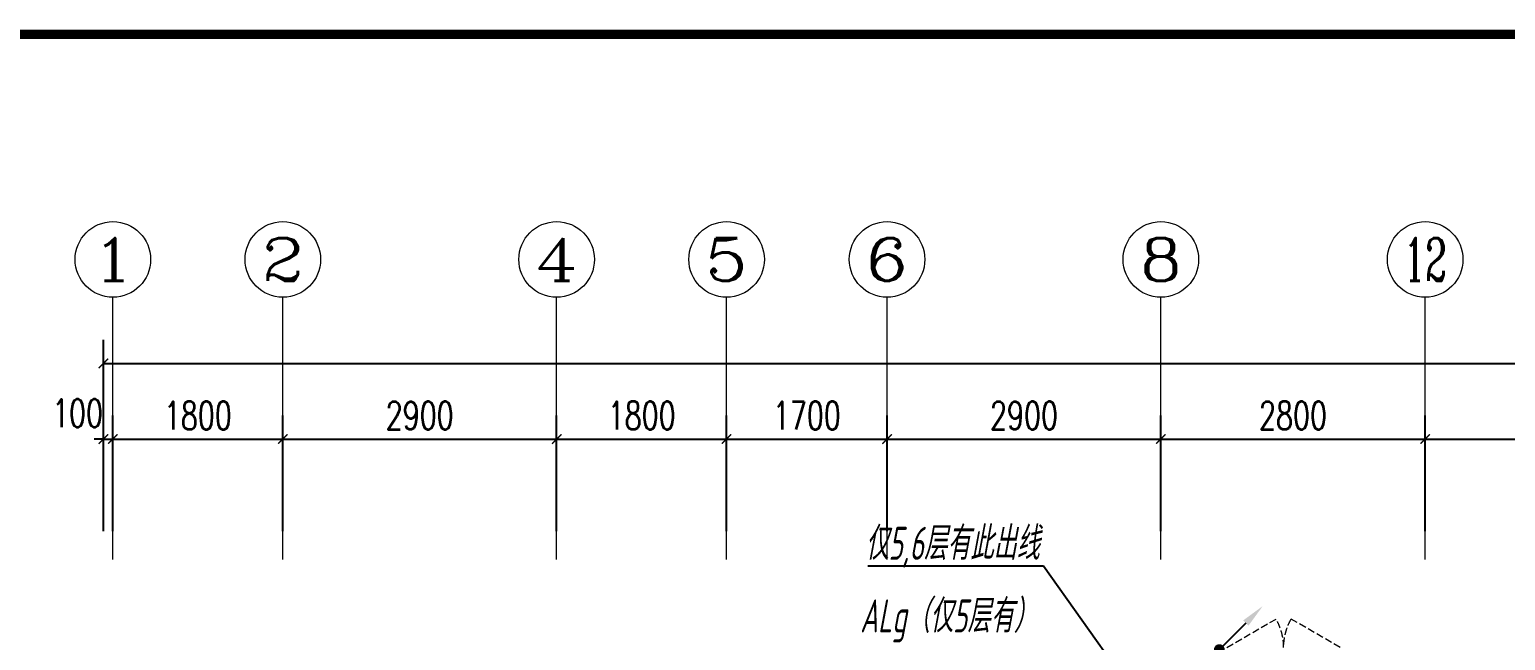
# Model space of a CAD drawing. Extents: x 3753737 to 4713801, y -857380 to 24339.
# Drawn here: x 4468365 to 4483999, y -755790 to -749327 of the extents above; entities that cross this region are included whole.
import ezdxf
from ezdxf.enums import TextEntityAlignment as Align

# ---------------------------------------------------------------- set-up
doc = ezdxf.new("R2010")
doc.units = 0
doc.header["$LTSCALE"] = 1000
doc.header["$MEASUREMENT"] = 0
doc.linetypes.add('DASH', pattern=[0.35, 0.25, -0.1])
doc.layers.get('0').update_dxf_attribs({"linetype": 'CONTINUOUS'})
doc.layers.get('Defpoints').update_dxf_attribs({"linetype": 'CONTINUOUS'})
for name, color, linetype in [('!!电气', 1, 'CONTINUOUS'), ('!校对', 2, 'CONTINUOUS'), ('DIM-照明', 7, 'CONTINUOUS'), ('LWIRE', 4, 'CONTINUOUS')]:
    doc.layers.add(name, color=color, linetype=linetype)
for name, color, linetype, lineweight in [('AXIS', 114, 'CONTINUOUS', 20), ('AXIS_TEXT', 7, 'CONTINUOUS', 20), ('WINDOW', 146, 'CONTINUOUS', 20), ('图框', 147, 'CONTINUOUS', 20)]:
    doc.layers.add(name, color=color, linetype=linetype, lineweight=lineweight)
doc.styles.add('_TCH_AXIS', font='COMPLEX', dxfattribs={"bigfont": 'GBCBIG'})
doc.styles.add('_TCH_DIM_T3', font='SIMPLEX.shx', dxfattribs={"width": 0.705882, "bigfont": 'GBCBIG.shx'})
doc.styles.add('COMPLEX', font='COMPLEX')
doc.styles.add('HZTXT', font='gbeitc.shx', dxfattribs={"width": 0.8, "height": 400, "bigfont": 'hztxt.shx'})
doc.styles.get("Standard").update_dxf_attribs({"font": 'gbenor.shx', "bigfont": 'gbcbig.shx'})
doc.dimstyles.new('_TCH_ARCH&&100', dxfattribs={"dimtxt": 297.5, "dimasz": 100, "dimexe": 250, "dimexo": 300, "dimgap": 100, "dimtad": 1, "dimdec": 0, "dimzin": 0, "dimdsep": 46, "dimtxsty": '_TCH_DIM_T3', "dimblk": 'ARCHTICK', "dimcen": 0.09, "dimclrt": 7, "dimazin": 2, "dimtfac": 1, "dimtdec": 0, "dimtix": 1, "dimtmove": 2, "dimatfit": 3, "dimfxl": 1, "dimtolj": 1, "dimtzin": 0, "dimarcsym": 0})

# ---------------------------------------------------------------- blocks, each defined once
blk = doc.blocks.new('_ArchTick')
at = {"color": 0, "linetype": 'ByBlock', "const_width": 0.15}
blk.add_lwpolyline([(-0.5, -0.5), (0.5, 0.5)], dxfattribs=at)
blk = doc.blocks.new('*D473')
at = {"layer": 'AXIS', "color": 0, "lineweight": -2, "transparency": 16777216}
for p, q in [((-100, 13812), (-100, 15837)), ((50100, 13812), (50100, 15837)), ((-100, 15587), (50100, 15587))]:
    blk.add_line(p, q, dxfattribs=at)
at = {"layer": 'Defpoints', "color": 0, "transparency": 16777216}
for p in [(50100, 15587), (-100, 13512), (50100, 13512)]:
    blk.add_point(p, dxfattribs=at)
at = {"layer": 'AXIS', "color": 0, "lineweight": -2, "transparency": 16777216, "xscale": 100, "yscale": 100, "zscale": 100, "rotation": 180}
blk.add_blockref('_ArchTick', (-100, 15587), dxfattribs=at)
at = {"layer": 'AXIS', "color": 0, "lineweight": -2, "transparency": 16777216, "xscale": 100, "yscale": 100, "zscale": 100}
blk.add_blockref('_ArchTick', (50100, 15587), dxfattribs=at)
at = {"layer": 'AXIS', "color": 7, "transparency": 16777216, "insert": (25000, 15836), "char_height": 297.5, "attachment_point": 5, "style": '_TCH_DIM_T3'}
blk.add_mtext('\\A1;50200', dxfattribs=at)
blk = doc.blocks.new('*D474')
at = {"layer": 'AXIS', "color": 0, "lineweight": -2, "transparency": 16777216}
for p, q in [((-100, 13812), (-100, 15037)), ((0, 13812), (0, 15037)), ((-100, 14787), (-200, 14787)), ((-100, 14787), (0, 14787)), ((0, 14787), (100, 14787))]:
    blk.add_line(p, q, dxfattribs=at)
at = {"layer": 'Defpoints', "color": 0, "transparency": 16777216}
for p in [(0, 14787), (-100, 13512), (0, 13512)]:
    blk.add_point(p, dxfattribs=at)
at = {"layer": 'AXIS', "color": 0, "lineweight": -2, "transparency": 16777216, "xscale": 100, "yscale": 100, "zscale": 100}
blk.add_blockref('_ArchTick', (-100, 14787), dxfattribs=at)
at = {"layer": 'AXIS', "color": 0, "lineweight": -2, "transparency": 16777216, "xscale": 100, "yscale": 100, "zscale": 100, "rotation": 180}
blk.add_blockref('_ArchTick', (0, 14787), dxfattribs=at)
at = {"layer": 'AXIS', "color": 7, "transparency": 16777216, "insert": (-375, 15062), "char_height": 297.5, "attachment_point": 5, "style": '_TCH_DIM_T3'}
blk.add_mtext('\\A1;100', dxfattribs=at)
blk = doc.blocks.new('*D475')
at = {"layer": 'AXIS', "color": 0, "lineweight": -2, "transparency": 16777216}
for p, q in [((0, 13812), (0, 15037)), ((1800, 13812), (1800, 15037)), ((0, 14787), (1800, 14787))]:
    blk.add_line(p, q, dxfattribs=at)
at = {"layer": 'Defpoints', "color": 0, "transparency": 16777216}
for p in [(1800, 14787), (0, 13512), (1800, 13512)]:
    blk.add_point(p, dxfattribs=at)
at = {"layer": 'AXIS', "color": 0, "lineweight": -2, "transparency": 16777216, "xscale": 100, "yscale": 100, "zscale": 100, "rotation": 180}
blk.add_blockref('_ArchTick', (0, 14787), dxfattribs=at)
at = {"layer": 'AXIS', "color": 0, "lineweight": -2, "transparency": 16777216, "xscale": 100, "yscale": 100, "zscale": 100}
blk.add_blockref('_ArchTick', (1800, 14787), dxfattribs=at)
at = {"layer": 'AXIS', "color": 7, "transparency": 16777216, "insert": (900, 15036), "char_height": 297.5, "attachment_point": 5, "style": '_TCH_DIM_T3'}
blk.add_mtext('\\A1;1800', dxfattribs=at)
blk = doc.blocks.new('*D476')
at = {"layer": 'AXIS', "color": 0, "lineweight": -2, "transparency": 16777216}
for p, q in [((1800, 13812), (1800, 15037)), ((4700, 13812), (4700, 15037)), ((1800, 14787), (4700, 14787))]:
    blk.add_line(p, q, dxfattribs=at)
at = {"layer": 'Defpoints', "color": 0, "transparency": 16777216}
for p in [(4700, 14787), (1800, 13512), (4700, 13512)]:
    blk.add_point(p, dxfattribs=at)
at = {"layer": 'AXIS', "color": 0, "lineweight": -2, "transparency": 16777216, "xscale": 100, "yscale": 100, "zscale": 100, "rotation": 180}
blk.add_blockref('_ArchTick', (1800, 14787), dxfattribs=at)
at = {"layer": 'AXIS', "color": 0, "lineweight": -2, "transparency": 16777216, "xscale": 100, "yscale": 100, "zscale": 100}
blk.add_blockref('_ArchTick', (4700, 14787), dxfattribs=at)
at = {"layer": 'AXIS', "color": 7, "transparency": 16777216, "insert": (3250, 15036), "char_height": 297.5, "attachment_point": 5, "style": '_TCH_DIM_T3'}
blk.add_mtext('\\A1;2900', dxfattribs=at)
blk = doc.blocks.new('*D477')
at = {"layer": 'AXIS', "color": 0, "lineweight": -2, "transparency": 16777216}
for p, q in [((4700, 13812), (4700, 15037)), ((6500, 13812), (6500, 15037)), ((4700, 14787), (6500, 14787))]:
    blk.add_line(p, q, dxfattribs=at)
at = {"layer": 'Defpoints', "color": 0, "transparency": 16777216}
for p in [(6500, 14787), (4700, 13512), (6500, 13512)]:
    blk.add_point(p, dxfattribs=at)
at = {"layer": 'AXIS', "color": 0, "lineweight": -2, "transparency": 16777216, "xscale": 100, "yscale": 100, "zscale": 100, "rotation": 180}
blk.add_blockref('_ArchTick', (4700, 14787), dxfattribs=at)
at = {"layer": 'AXIS', "color": 0, "lineweight": -2, "transparency": 16777216, "xscale": 100, "yscale": 100, "zscale": 100}
blk.add_blockref('_ArchTick', (6500, 14787), dxfattribs=at)
at = {"layer": 'AXIS', "color": 7, "transparency": 16777216, "insert": (5600, 15036), "char_height": 297.5, "attachment_point": 5, "style": '_TCH_DIM_T3'}
blk.add_mtext('\\A1;1800', dxfattribs=at)
blk = doc.blocks.new('*D478')
at = {"layer": 'AXIS', "color": 0, "lineweight": -2, "transparency": 16777216}
for p, q in [((6500, 13812), (6500, 15037)), ((8200, 13812), (8200, 15037)), ((6500, 14787), (8200, 14787))]:
    blk.add_line(p, q, dxfattribs=at)
at = {"layer": 'Defpoints', "color": 0, "transparency": 16777216}
for p in [(8200, 14787), (6500, 13512), (8200, 13512)]:
    blk.add_point(p, dxfattribs=at)
at = {"layer": 'AXIS', "color": 0, "lineweight": -2, "transparency": 16777216, "xscale": 100, "yscale": 100, "zscale": 100, "rotation": 180}
blk.add_blockref('_ArchTick', (6500, 14787), dxfattribs=at)
at = {"layer": 'AXIS', "color": 0, "lineweight": -2, "transparency": 16777216, "xscale": 100, "yscale": 100, "zscale": 100}
blk.add_blockref('_ArchTick', (8200, 14787), dxfattribs=at)
at = {"layer": 'AXIS', "color": 7, "transparency": 16777216, "insert": (7350, 15036), "char_height": 297.5, "attachment_point": 5, "style": '_TCH_DIM_T3'}
blk.add_mtext('\\A1;1700', dxfattribs=at)
blk = doc.blocks.new('*D479')
at = {"layer": 'AXIS', "color": 0, "lineweight": -2, "transparency": 16777216}
for p, q in [((8200, 13812), (8200, 15037)), ((11100, 13812), (11100, 15037)), ((8200, 14787), (11100, 14787))]:
    blk.add_line(p, q, dxfattribs=at)
at = {"layer": 'Defpoints', "color": 0, "transparency": 16777216}
for p in [(11100, 14787), (8200, 13512), (11100, 13512)]:
    blk.add_point(p, dxfattribs=at)
at = {"layer": 'AXIS', "color": 0, "lineweight": -2, "transparency": 16777216, "xscale": 100, "yscale": 100, "zscale": 100, "rotation": 180}
blk.add_blockref('_ArchTick', (8200, 14787), dxfattribs=at)
at = {"layer": 'AXIS', "color": 0, "lineweight": -2, "transparency": 16777216, "xscale": 100, "yscale": 100, "zscale": 100}
blk.add_blockref('_ArchTick', (11100, 14787), dxfattribs=at)
at = {"layer": 'AXIS', "color": 7, "transparency": 16777216, "insert": (9650, 15036), "char_height": 297.5, "attachment_point": 5, "style": '_TCH_DIM_T3'}
blk.add_mtext('\\A1;2900', dxfattribs=at)
blk = doc.blocks.new('*D480')
at = {"layer": 'AXIS', "color": 0, "lineweight": -2, "transparency": 16777216}
for p, q in [((11100, 13812), (11100, 15037)), ((13900, 13812), (13900, 15037)), ((11100, 14787), (13900, 14787))]:
    blk.add_line(p, q, dxfattribs=at)
at = {"layer": 'Defpoints', "color": 0, "transparency": 16777216}
for p in [(13900, 14787), (11100, 13512), (13900, 13512)]:
    blk.add_point(p, dxfattribs=at)
at = {"layer": 'AXIS', "color": 0, "lineweight": -2, "transparency": 16777216, "xscale": 100, "yscale": 100, "zscale": 100, "rotation": 180}
blk.add_blockref('_ArchTick', (11100, 14787), dxfattribs=at)
at = {"layer": 'AXIS', "color": 0, "lineweight": -2, "transparency": 16777216, "xscale": 100, "yscale": 100, "zscale": 100}
blk.add_blockref('_ArchTick', (13900, 14787), dxfattribs=at)
at = {"layer": 'AXIS', "color": 7, "transparency": 16777216, "insert": (12500, 15036), "char_height": 297.5, "attachment_point": 5, "style": '_TCH_DIM_T3'}
blk.add_mtext('\\A1;2800', dxfattribs=at)
blk = doc.blocks.new('*D481')
at = {"layer": 'AXIS', "color": 0, "lineweight": -2, "transparency": 16777216}
for p, q in [((13900, 13812), (13900, 15037)), ((16800, 13812), (16800, 15037)), ((13900, 14787), (16800, 14787))]:
    blk.add_line(p, q, dxfattribs=at)
at = {"layer": 'Defpoints', "color": 0, "transparency": 16777216}
for p in [(16800, 14787), (13900, 13512), (16800, 13512)]:
    blk.add_point(p, dxfattribs=at)
at = {"layer": 'AXIS', "color": 0, "lineweight": -2, "transparency": 16777216, "xscale": 100, "yscale": 100, "zscale": 100, "rotation": 180}
blk.add_blockref('_ArchTick', (13900, 14787), dxfattribs=at)
at = {"layer": 'AXIS', "color": 0, "lineweight": -2, "transparency": 16777216, "xscale": 100, "yscale": 100, "zscale": 100}
blk.add_blockref('_ArchTick', (16800, 14787), dxfattribs=at)
at = {"layer": 'AXIS', "color": 7, "transparency": 16777216, "insert": (15350, 15036), "char_height": 297.5, "attachment_point": 5, "style": '_TCH_DIM_T3'}
blk.add_mtext('\\A1;2900', dxfattribs=at)
blk = doc.blocks.new('_AXISO')
blk.add_circle((0, 0), 0.5)
at = {"layer": 'AXIS_TEXT', "style": 'COMPLEX', "width": 1.041667}
blk.add_attdef('A', text='', height=0.56, dxfattribs=at).set_placement((-0.25, -0.28), (0.25, -0.28), align=Align.FIT)
blk = doc.blocks.new('$TelecSys$00000079')
for p, q in [((0.7, 0.7), (0, 0)), ((0.104, 0.104), (0.104, 0.104)), ((-0.104, -0.104), (-0.104, -0.104))]:
    blk.add_line(p, q)
at = {"const_width": 0.142}
blk.add_lwpolyline([(-0.071, 0, 1), (0.071, 0, 1)], format="xyb", close=True, dxfattribs=at)
blk.add_solid([(0.63, 0.77), (0.77, 0.63), (1.15, 1.15)])
at = {"width": 0.8, "flags": 9}
blk.add_attdef('A', (0, 0), '', height=0.00002, dxfattribs=at)
blk = doc.blocks.new('A$C1C403CBE')
at = {"layer": 'AXIS'}
for p, q in [((0, 13512), (0, 16287)), ((1800, 13512), (1800, 16287)), ((4700, 13512), (4700, 16287)), ((6500, 13512), (6500, 16287)), ((8200, 13512), (8200, 16287)), ((11100, 13512), (11100, 16287)), ((13900, 13512), (13900, 16287))]:
    blk.add_line(p, q, dxfattribs=at)
at = {"layer": 'WINDOW', "color": 252, "linetype": 'DASH', "ltscale": 0.3}
for points in [[(11800, 12583.3), (12319.6, 12883.3, -0.1316523), (12400, 12583.3)], [(12998.1, 12583.3), (12478.5, 12883.3, 0.1316523), (12398.1, 12583.3)]]:
    blk.add_lwpolyline(points, format="xyb", dxfattribs=at)
at = {"layer": 'AXIS'}
ref = blk.add_blockref('_AXISO', (0, 16687), dxfattribs=dict(at, xscale=800, yscale=800, zscale=800))
ref.add_attrib('A', '1', dxfattribs={"layer": 'AXIS_TEXT', "height": 452.5, "style": '_TCH_AXIS', "width": 2.333333}).set_placement((-226.3, 16460.7), (226.3, 16460.7), align=Align.FIT)
ref = blk.add_blockref('_AXISO', (1800, 16687), dxfattribs=dict(at, xscale=800, yscale=800, zscale=800))
ref.add_attrib('A', '2', dxfattribs={"layer": 'AXIS_TEXT', "height": 452.5, "style": '_TCH_AXIS', "width": 1.5}).set_placement((1573.7, 16460.7), (2026.3, 16460.7), align=Align.FIT)
ref = blk.add_blockref('_AXISO', (4700, 16687), dxfattribs=dict(at, xscale=800, yscale=800, zscale=800))
ref.add_attrib('A', '4', dxfattribs={"layer": 'AXIS_TEXT', "height": 452.5, "style": '_TCH_AXIS', "width": 1.3125}).set_placement((4473.7, 16460.7), (4926.3, 16460.7), align=Align.FIT)
ref = blk.add_blockref('_AXISO', (6500, 16687), dxfattribs=dict(at, xscale=800, yscale=800, zscale=800))
ref.add_attrib('A', '5', dxfattribs={"layer": 'AXIS_TEXT', "height": 452.5, "style": '_TCH_AXIS', "width": 1.5}).set_placement((6273.7, 16460.7), (6726.3, 16460.7), align=Align.FIT)
ref = blk.add_blockref('_AXISO', (8200, 16687), dxfattribs=dict(at, xscale=800, yscale=800, zscale=800))
ref.add_attrib('A', '6', dxfattribs={"layer": 'AXIS_TEXT', "height": 452.5, "style": '_TCH_AXIS', "width": 1.5}).set_placement((7973.7, 16460.7), (8426.3, 16460.7), align=Align.FIT)
ref = blk.add_blockref('_AXISO', (11100, 16687), dxfattribs=dict(at, xscale=800, yscale=800, zscale=800))
ref.add_attrib('A', '8', dxfattribs={"layer": 'AXIS_TEXT', "height": 452.5, "style": '_TCH_AXIS', "width": 1.5}).set_placement((10873.7, 16460.7), (11326.3, 16460.7), align=Align.FIT)
ref = blk.add_blockref('_AXISO', (13900, 16687), dxfattribs=dict(at, xscale=800, yscale=800, zscale=800))
ref.add_attrib('A', '12', dxfattribs={"layer": 'AXIS_TEXT', "height": 452.55, "style": '_TCH_AXIS', "width": 0.724138}).set_placement((13673.7, 16460.7), (14126.3, 16460.7), align=Align.FIT)
for p1, p2, distance, text, picture, middle in [((-100, 13512), (50100, 13512), 2075, '50200', '*D473', (25000, 15835.7)), ((0, 13512), (1800, 13512), 1275, '1800', '*D475', (900, 15035.7)), ((1800, 13512), (4700, 13512), 1275, '2900', '*D476', (3250, 15035.7)), ((4700, 13512), (6500, 13512), 1275, '1800', '*D477', (5600, 15035.7)), ((6500, 13512), (8200, 13512), 1275, '1700', '*D478', (7350, 15035.7)), ((8200, 13512), (11100, 13512), 1275, '2900', '*D479', (9650, 15035.7)), ((11100, 13512), (13900, 13512), 1275, '2800', '*D480', (12500, 15035.7)), ((13900, 13512), (16800, 13512), 1275, '2900', '*D481', (15350, 15035.7))]:
    dim = blk.add_aligned_dim(p1=p1, p2=p2, distance=distance, text=text, dimstyle='_TCH_ARCH&&100', dxfattribs=at)
    dim.commit()
    dim.dimension.update_dxf_attribs({"geometry": picture, "text_midpoint": middle})
dim = blk.add_linear_dim(base=(0, 14787), p1=(-100, 13512), p2=(0, 13512), angle=0, text='100', dimstyle='_TCH_ARCH&&100', dxfattribs=at)
dim.commit()
dim.dimension.update_dxf_attribs({"geometry": '*D474', "text_midpoint": (-375, 15062), "dimtype": 129})

msp = doc.modelspace()

# ---------------------------------------------------------------- linework, layer by layer
at = {"layer": '!校对', "color": 6}
msp.add_line((4479104.1, -755003.9), (4477243.3, -755003.9), dxfattribs=at)
at = {"color": 6}
msp.add_line((4480022.4, -756290), (4479104.1, -755003.9), dxfattribs=at)
at = {"layer": '图框', "const_width": 100}
msp.add_lwpolyline([(4538046.2, -806777.2), (4538046.2, -749377.2), (4457446.2, -749377.2), (4457446.2, -806777.2)], close=True, dxfattribs=at)

# ---------------------------------------------------------------- block references
at = {"layer": '!!电气'}
msp.add_blockref('A$C1C403CBE', (4469248.6, -768446.5), dxfattribs=at)
at = {"layer": 'LWIRE', "color": 6, "xscale": 400, "yscale": 400, "zscale": 400}
msp.add_blockref('$TelecSys$00000079', (4480967.9, -755886.3), dxfattribs=at)

# ---------------------------------------------------------------- texts
at = {"layer": 'DIM-照明', "color": 7, "style": 'HZTXT', "width": 0.7}
msp.add_text('仅5,6层有此出线', height=350, dxfattribs=at).set_placement((4477218, -754937.2, 1500))
at = {"layer": 'DIM-照明', "style": 'HZTXT', "width": 0.7}
msp.add_text('ALg（仅5层有）', height=350, dxfattribs=at).set_placement((4477163.6, -755705.9))

doc.saveas('drawing.dxf')
